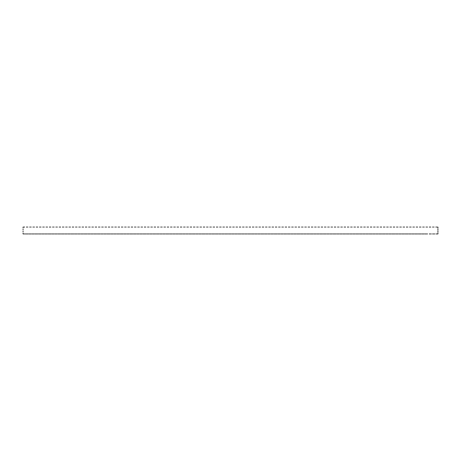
<?xml version="1.0" encoding="UTF-8"?>
<svg xmlns="http://www.w3.org/2000/svg" width="461" height="461" viewBox="0 0 461 461"><rect width="100%" height="100%" fill="white"/><g stroke="black" fill="none" stroke-linecap="round" stroke-linejoin="round"><path stroke-width="0.69" d="M24.687 227.043L23.05 227.043L23.05 227.734M26.323 227.043L27.965 227.043M29.602 227.043L31.239 227.043M32.875 227.043L34.512 227.043M36.154 227.043L37.79 227.043M39.427 227.043L41.064 227.043M42.706 227.043L44.342 227.043M45.979 227.043L47.616 227.043M49.252 227.043L50.894 227.043M52.531 227.043L54.168 227.043M55.804 227.043L57.441 227.043M59.083 227.043L60.719 227.043M62.356 227.043L63.993 227.043M65.629 227.043L67.271 227.043M68.908 227.043L70.545 227.043M72.181 227.043L73.823 227.043M75.46 227.043L77.096 227.043M78.733 227.043L80.37 227.043M82.012 227.043L83.648 227.043M85.285 227.043L86.922 227.043M88.558 227.043L90.2 227.043M91.837 227.043L93.474 227.043M95.11 227.043L96.747 227.043M98.389 227.043L100.025 227.043M101.662 227.043L103.299 227.043M104.941 227.043L106.577 227.043M108.214 227.043L109.851 227.043M111.487 227.043L113.129 227.043M114.766 227.043L116.403 227.043M118.039 227.043L119.676 227.043M121.318 227.043L122.954 227.043M124.591 227.043L126.228 227.043M127.864 227.043L129.506 227.043M131.143 227.043L132.78 227.043M134.416 227.043L136.058 227.043M137.695 227.043L139.331 227.043M140.968 227.043L142.605 227.043M144.247 227.043L145.883 227.043M147.52 227.043L149.157 227.043M150.793 227.043L152.435 227.043M154.072 227.043L155.709 227.043M157.345 227.043L158.982 227.043M160.624 227.043L162.26 227.043M163.897 227.043L165.534 227.043M167.176 227.043L168.812 227.043M170.449 227.043L172.086 227.043M173.722 227.043L175.364 227.043M177.001 227.043L178.638 227.043M180.274 227.043L181.911 227.043M183.553 227.043L185.189 227.043M186.826 227.043L188.463 227.043M190.099 227.043L191.741 227.043M193.378 227.043L195.015 227.043M196.651 227.043L198.293 227.043M199.93 227.043L201.566 227.043M203.203 227.043L204.84 227.043M206.482 227.043L208.118 227.043M209.755 227.043L211.392 227.043M213.028 227.043L214.67 227.043M216.307 227.043L217.944 227.043M219.58 227.043L221.217 227.043M222.859 227.043L224.495 227.043M226.132 227.043L227.769 227.043M229.411 227.043L231.047 227.043M232.684 227.043L234.321 227.043M235.957 227.043L237.599 227.043M239.236 227.043L240.873 227.043M242.509 227.043L244.146 227.043M245.788 227.043L247.424 227.043M249.061 227.043L250.698 227.043M252.334 227.043L253.976 227.043M255.613 227.043L257.25 227.043M258.886 227.043L260.528 227.043M262.165 227.043L263.801 227.043M265.438 227.043L267.075 227.043M268.717 227.043L270.353 227.043M271.99 227.043L273.627 227.043M275.263 227.043L276.905 227.043M278.542 227.043L280.179 227.043M281.815 227.043L283.452 227.043M285.094 227.043L286.73 227.043M288.367 227.043L290.004 227.043M291.646 227.043L293.282 227.043M294.919 227.043L296.556 227.043M298.192 227.043L299.834 227.043M301.471 227.043L303.108 227.043M304.744 227.043L306.381 227.043M308.023 227.043L309.659 227.043M311.296 227.043L312.933 227.043M314.569 227.043L316.211 227.043M317.848 227.043L319.485 227.043M321.121 227.043L322.763 227.043M324.4 227.043L326.036 227.043M327.673 227.043L329.31 227.043M330.952 227.043L332.588 227.043M334.225 227.043L335.862 227.043M337.498 227.043L339.14 227.043M340.777 227.043L342.414 227.043M344.05 227.043L345.687 227.043M347.329 227.043L348.965 227.043M350.602 227.043L352.239 227.043M353.881 227.043L355.517 227.043M357.154 227.043L358.791 227.043M360.427 227.043L362.069 227.043M363.706 227.043L365.343 227.043M366.979 227.043L368.616 227.043M370.258 227.043L371.894 227.043M373.531 227.043L375.168 227.043M376.804 227.043L378.446 227.043M380.083 227.043L381.72 227.043M383.356 227.043L384.998 227.043M386.635 227.043L388.271 227.043M389.908 227.043L391.545 227.043M393.187 227.043L394.823 227.043M396.46 227.043L398.097 227.043M399.733 227.043L401.375 227.043M403.012 227.043L404.649 227.043M406.285 227.043L407.922 227.043M409.564 227.043L411.2 227.043M412.837 227.043L414.474 227.043M416.116 227.043L417.752 227.043M419.389 227.043L421.026 227.043M422.662 227.043L424.304 227.043M425.941 227.043L427.578 227.043M429.214 227.043L430.851 227.043M432.493 227.043L434.129 227.043M435.766 227.043L437.403 227.043M24.687 233.958L23.05 233.958L23.05 232.92M25.234 233.958L27.965 233.958M28.507 233.958L31.239 233.958M31.786 233.958L34.512 233.958M35.059 233.958L37.79 233.958M38.338 233.958L41.064 233.958M41.611 233.958L44.342 233.958M44.884 233.958L47.616 233.958M48.163 233.958L50.894 233.958M51.436 233.958L54.168 233.958M54.715 233.958L57.441 233.958M57.988 233.958L60.719 233.958M61.267 233.958L63.993 233.958M64.54 233.958L67.271 233.958M67.813 233.958L70.545 233.958M71.092 233.958L73.823 233.958M74.365 233.958L77.096 233.958M77.644 233.958L80.37 233.958M80.917 233.958L83.648 233.958M84.196 233.958L86.922 233.958M87.469 233.958L90.2 233.958M90.742 233.958L93.474 233.958M94.021 233.958L96.747 233.958M97.294 233.958L100.025 233.958M100.573 233.958L103.299 233.958M103.846 233.958L106.577 233.958M107.119 233.958L109.851 233.958M110.398 233.958L113.129 233.958M113.671 233.958L116.403 233.958M116.95 233.958L119.676 233.958M120.223 233.958L122.954 233.958M123.502 233.958L126.228 233.958M126.775 233.958L129.506 233.958M130.048 233.958L132.78 233.958M133.327 233.958L136.058 233.958M136.6 233.958L139.331 233.958M139.879 233.958L142.605 233.958M143.152 233.958L145.883 233.958M146.431 233.958L149.157 233.958M149.704 233.958L152.435 233.958M152.977 233.958L155.709 233.958M156.256 233.958L158.982 233.958M159.529 233.958L162.26 233.958M162.808 233.958L165.534 233.958M166.081 233.958L168.812 233.958M169.354 233.958L172.086 233.958M172.633 233.958L175.364 233.958M175.906 233.958L178.638 233.958M179.185 233.958L181.911 233.958M182.458 233.958L185.189 233.958M185.737 233.958L188.463 233.958M189.01 233.958L191.741 233.958M192.283 233.958L195.015 233.958M195.562 233.958L198.293 233.958M198.835 233.958L201.566 233.958M202.114 233.958L204.84 233.958M205.387 233.958L208.118 233.958M208.666 233.958L211.392 233.958M211.939 233.958L214.67 233.958M215.212 233.958L217.944 233.958M218.491 233.958L221.217 233.958M221.764 233.958L224.495 233.958M225.043 233.958L227.769 233.958M228.316 233.958L231.047 233.958M231.589 233.958L234.321 233.958M234.868 233.958L237.599 233.958M238.141 233.958L240.873 233.958M241.42 233.958L244.146 233.958M244.693 233.958L247.424 233.958M247.972 233.958L250.698 233.958M251.245 233.958L253.976 233.958M254.518 233.958L257.25 233.958M257.797 233.958L260.528 233.958M261.07 233.958L263.801 233.958M264.349 233.958L267.075 233.958M267.622 233.958L270.353 233.958M270.901 233.958L273.627 233.958M274.174 233.958L276.905 233.958M277.447 233.958L280.179 233.958M280.726 233.958L283.452 233.958M283.999 233.958L286.73 233.958M287.278 233.958L290.004 233.958M290.551 233.958L293.282 233.958M293.824 233.958L296.556 233.958M297.103 233.958L299.834 233.958M300.376 233.958L303.108 233.958M303.655 233.958L306.381 233.958M306.928 233.958L309.659 233.958M310.207 233.958L312.933 233.958M313.48 233.958L316.211 233.958M316.753 233.958L319.485 233.958M320.032 233.958L322.763 233.958M323.305 233.958L326.036 233.958M326.584 233.958L329.31 233.958M329.857 233.958L332.588 233.958M333.136 233.958L335.862 233.958M336.409 233.958L339.14 233.958M339.682 233.958L342.414 233.958M342.961 233.958L345.687 233.958M346.234 233.958L348.965 233.958M349.513 233.958L352.239 233.958M352.786 233.958L355.517 233.958M356.059 233.958L358.791 233.958M359.338 233.958L362.069 233.958M362.611 233.958L365.343 233.958M365.89 233.958L368.616 233.958M369.163 233.958L371.894 233.958M372.442 233.958L375.168 233.958M375.715 233.958L378.446 233.958M378.988 233.958L381.72 233.958M382.267 233.958L384.998 233.958M385.54 233.958L388.271 233.958M388.819 233.958L391.545 233.958M392.092 233.958L394.823 233.958M395.371 233.958L398.097 233.958M398.644 233.958L401.375 233.958M401.917 233.958L404.649 233.958M405.196 233.958L407.922 233.958M408.469 233.958L411.2 233.958M411.748 233.958L414.474 233.958M415.021 233.958L417.752 233.958M418.294 233.958L421.026 233.958M421.573 233.958L424.304 233.958M424.846 233.958L427.578 233.958M429.214 233.958L431.398 233.958M432.493 233.958L434.677 233.958M435.766 233.958L437.95 233.958L437.95 232.92M437.95 227.043L437.95 228.08M437.95 228.771L437.95 230.154M437.95 230.846L437.95 232.229M23.05 228.771L23.05 229.809M23.05 230.846L23.05 231.883"/></g></svg>
